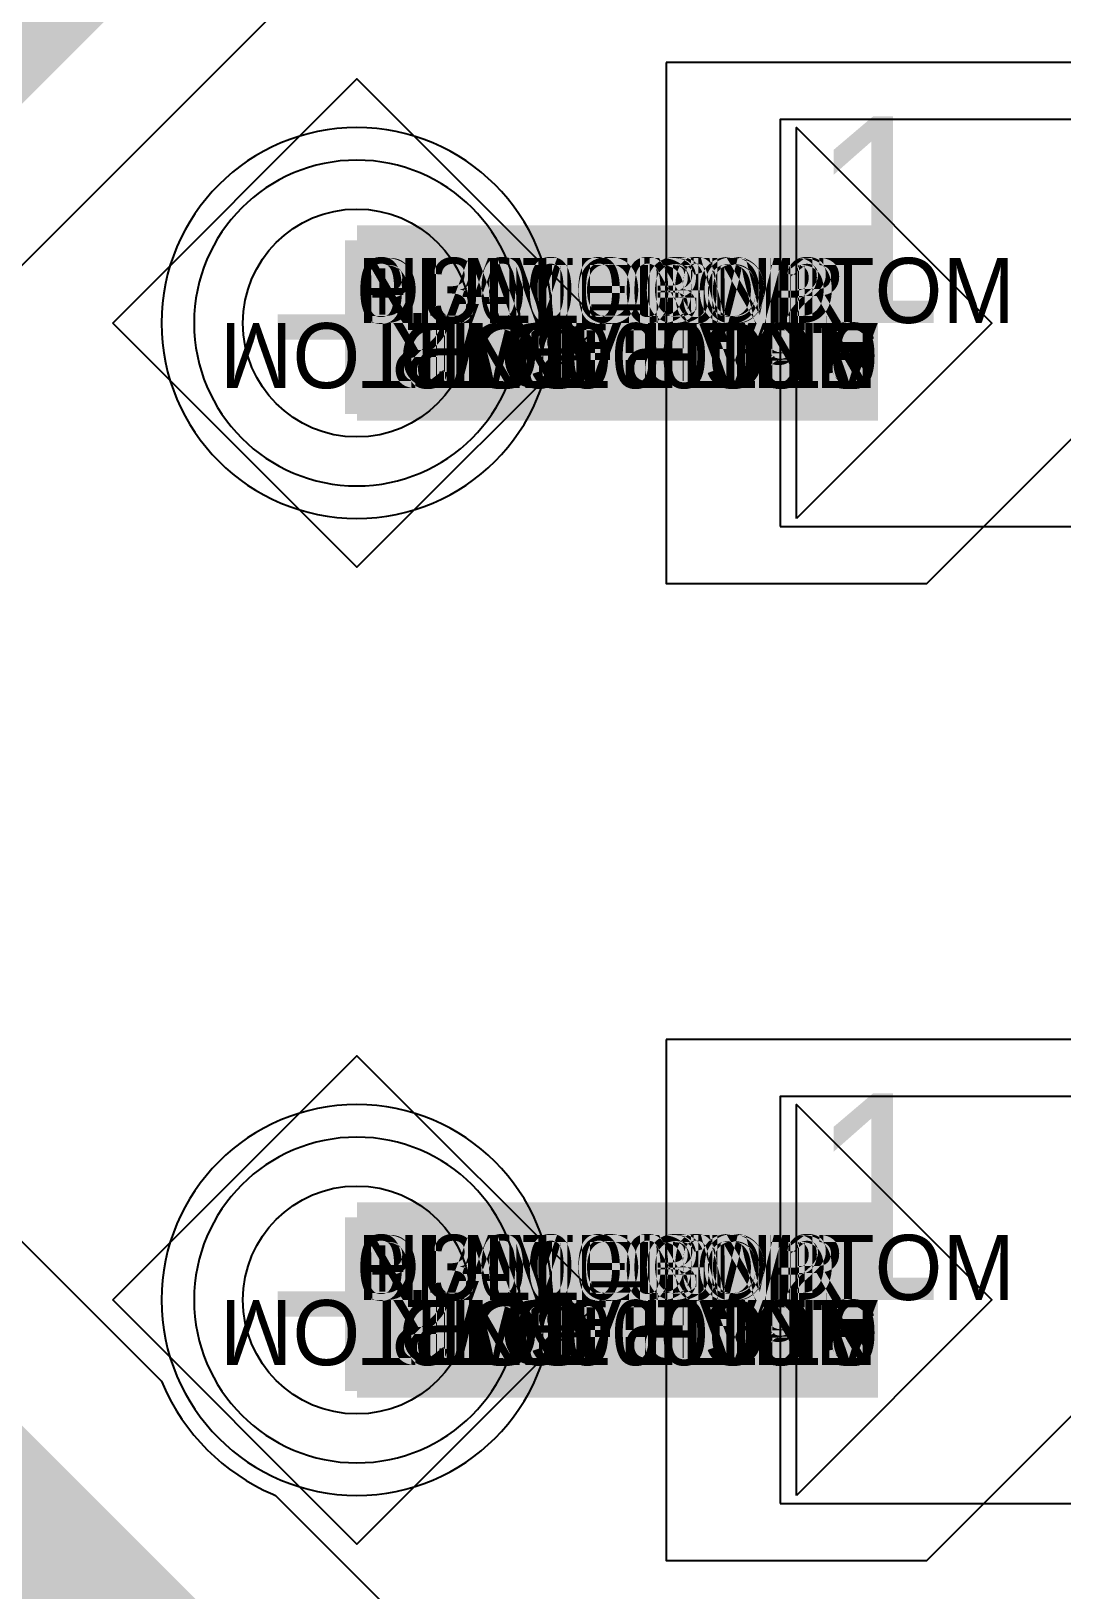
# Model space of a CAD drawing. Extents: x 0 to 323, y 0 to 320.
# Drawn here: x 69.8 to 72.965, y 98.81 to 103.596 of the extents above; entities that cross this region are included whole.
import ezdxf
from ezdxf.enums import TextEntityAlignment as Align

# ---------------------------------------------------------------- set-up
doc = ezdxf.new("R2010")
doc.units = 0
doc.header["$MEASUREMENT"] = 0
doc.layers.get('0').update_dxf_attribs({"linetype": 'CONTINUOUS'})
for name, color, linetype in [('CDN_FIGURES', 7, 'CONTINUOUS'), ('ETCH_BOTTOM', 7, 'CONTINUOUS'), ('ETCH_GND', 3, 'CONTINUOUS'), ('ETCH_INT1', 4, 'CONTINUOUS'), ('ETCH_INT2', 5, 'CONTINUOUS'), ('ETCH_PWR', 6, 'CONTINUOUS'), ('ETCH_TOP', 2, 'CONTINUOUS'), ('MANUFACTURING_NCLEGEND-1-6', 8, 'CONTINUOUS'), ('PACKAGE_GEOMETRY_ASSEMBLY_TOP', 11, 'CONTINUOUS'), ('PACKAGE_GEOMETRY_PIN_NUMBER', 9, 'CONTINUOUS')]:
    doc.layers.add(name, color=color, linetype=linetype)

# ---------------------------------------------------------------- blocks, each defined once
blk = doc.blocks.new('PAD_INFO')
for tag in ['SHAPE_TYPE', 'PAD_HEIGHT', 'PAD_LAYER', 'PAD_TYPE', 'PAD_WIDTH']:
    blk.add_attdef(tag, (0, 0), '', height=0.2)
at = {"flags": 2}
blk.add_attdef('CDN_TYPE', (0, 0), '', height=0.2, dxfattribs=at)
blk = doc.blocks.new('DRILL_INFO')
at = {"flags": 2}
blk.add_attdef('CDN_TYPE', (0, 0), '', height=0.2, dxfattribs=at)
for tag in ['FSHAPE', 'FCHAR', 'DRILL_HEIGHT', 'DIAMETER', 'PLATED', 'DRILL_WIDTH']:
    blk.add_attdef(tag, (0, 0), '', height=0.2)
blk = doc.blocks.new('VIA0700X0300')
at = {"layer": 'ETCH_BOTTOM'}
blk.add_circle((0, 0), 0.35, dxfattribs=at)
at = {"layer": 'ETCH_GND'}
blk.add_circle((0, 0), 0.35, dxfattribs=at)
at = {"layer": 'ETCH_INT1'}
blk.add_circle((0, 0), 0.35, dxfattribs=at)
at = {"layer": 'ETCH_INT2'}
blk.add_circle((0, 0), 0.35, dxfattribs=at)
at = {"layer": 'ETCH_PWR'}
blk.add_circle((0, 0), 0.35, dxfattribs=at)
at = {"layer": 'ETCH_TOP'}
blk.add_circle((0, 0), 0.35, dxfattribs=at)
ref = blk.add_blockref('PAD_INFO', (0, 0))
ref.add_attrib('PAD_LAYER', 'ETCH_TOP', (0, 0), dxfattribs={"height": 0.2})
ref.add_attrib('SHAPE_TYPE', 'NULL', (0, 0), dxfattribs={"height": 0.2})
ref.add_attrib('PAD_TYPE', 'ANTIPAD', (0, 0), dxfattribs={"height": 0.2})
ref.add_attrib('PAD_WIDTH', '0.000000', (0, 0), dxfattribs={"height": 0.2})
ref.add_attrib('PAD_HEIGHT', '0.000000', (0, 0), dxfattribs={"height": 0.2})
ref = blk.add_blockref('PAD_INFO', (0, 0))
ref.add_attrib('PAD_LAYER', 'ETCH_GND', (0, 0), dxfattribs={"height": 0.2})
ref.add_attrib('SHAPE_TYPE', 'NULL', (0, 0), dxfattribs={"height": 0.2})
ref.add_attrib('PAD_TYPE', 'ANTIPAD', (0, 0), dxfattribs={"height": 0.2})
ref.add_attrib('PAD_WIDTH', '0.000000', (0, 0), dxfattribs={"height": 0.2})
ref.add_attrib('PAD_HEIGHT', '0.000000', (0, 0), dxfattribs={"height": 0.2})
ref = blk.add_blockref('PAD_INFO', (0, 0))
ref.add_attrib('PAD_LAYER', 'ETCH_INT1', (0, 0), dxfattribs={"height": 0.2})
ref.add_attrib('SHAPE_TYPE', 'NULL', (0, 0), dxfattribs={"height": 0.2})
ref.add_attrib('PAD_TYPE', 'ANTIPAD', (0, 0), dxfattribs={"height": 0.2})
ref.add_attrib('PAD_WIDTH', '0.000000', (0, 0), dxfattribs={"height": 0.2})
ref.add_attrib('PAD_HEIGHT', '0.000000', (0, 0), dxfattribs={"height": 0.2})
ref = blk.add_blockref('PAD_INFO', (0, 0))
ref.add_attrib('PAD_LAYER', 'ETCH_INT2', (0, 0), dxfattribs={"height": 0.2})
ref.add_attrib('SHAPE_TYPE', 'NULL', (0, 0), dxfattribs={"height": 0.2})
ref.add_attrib('PAD_TYPE', 'ANTIPAD', (0, 0), dxfattribs={"height": 0.2})
ref.add_attrib('PAD_WIDTH', '0.000000', (0, 0), dxfattribs={"height": 0.2})
ref.add_attrib('PAD_HEIGHT', '0.000000', (0, 0), dxfattribs={"height": 0.2})
ref = blk.add_blockref('PAD_INFO', (0, 0))
ref.add_attrib('PAD_LAYER', 'ETCH_PWR', (0, 0), dxfattribs={"height": 0.2})
ref.add_attrib('SHAPE_TYPE', 'NULL', (0, 0), dxfattribs={"height": 0.2})
ref.add_attrib('PAD_TYPE', 'ANTIPAD', (0, 0), dxfattribs={"height": 0.2})
ref.add_attrib('PAD_WIDTH', '0.000000', (0, 0), dxfattribs={"height": 0.2})
ref.add_attrib('PAD_HEIGHT', '0.000000', (0, 0), dxfattribs={"height": 0.2})
ref = blk.add_blockref('PAD_INFO', (0, 0))
ref.add_attrib('PAD_LAYER', 'ETCH_BOTTOM', (0, 0), dxfattribs={"height": 0.2})
ref.add_attrib('SHAPE_TYPE', 'NULL', (0, 0), dxfattribs={"height": 0.2})
ref.add_attrib('PAD_TYPE', 'ANTIPAD', (0, 0), dxfattribs={"height": 0.2})
ref.add_attrib('PAD_WIDTH', '0.000000', (0, 0), dxfattribs={"height": 0.2})
ref.add_attrib('PAD_HEIGHT', '0.000000', (0, 0), dxfattribs={"height": 0.2})
ref = blk.add_blockref('PAD_INFO', (0, 0))
ref.add_attrib('PAD_LAYER', 'ETCH_TOP', (0, 0), dxfattribs={"height": 0.2})
ref.add_attrib('SHAPE_TYPE', 'NULL', (0, 0), dxfattribs={"height": 0.2})
ref.add_attrib('PAD_TYPE', 'THERMAL', (0, 0), dxfattribs={"height": 0.2})
ref.add_attrib('PAD_WIDTH', '0.000000', (0, 0), dxfattribs={"height": 0.2})
ref.add_attrib('PAD_HEIGHT', '0.000000', (0, 0), dxfattribs={"height": 0.2})
ref = blk.add_blockref('PAD_INFO', (0, 0))
ref.add_attrib('PAD_LAYER', 'ETCH_GND', (0, 0), dxfattribs={"height": 0.2})
ref.add_attrib('SHAPE_TYPE', 'NULL', (0, 0), dxfattribs={"height": 0.2})
ref.add_attrib('PAD_TYPE', 'THERMAL', (0, 0), dxfattribs={"height": 0.2})
ref.add_attrib('PAD_WIDTH', '0.000000', (0, 0), dxfattribs={"height": 0.2})
ref.add_attrib('PAD_HEIGHT', '0.000000', (0, 0), dxfattribs={"height": 0.2})
ref = blk.add_blockref('PAD_INFO', (0, 0))
ref.add_attrib('PAD_LAYER', 'ETCH_INT1', (0, 0), dxfattribs={"height": 0.2})
ref.add_attrib('SHAPE_TYPE', 'NULL', (0, 0), dxfattribs={"height": 0.2})
ref.add_attrib('PAD_TYPE', 'THERMAL', (0, 0), dxfattribs={"height": 0.2})
ref.add_attrib('PAD_WIDTH', '0.000000', (0, 0), dxfattribs={"height": 0.2})
ref.add_attrib('PAD_HEIGHT', '0.000000', (0, 0), dxfattribs={"height": 0.2})
ref = blk.add_blockref('PAD_INFO', (0, 0))
ref.add_attrib('PAD_LAYER', 'ETCH_INT2', (0, 0), dxfattribs={"height": 0.2})
ref.add_attrib('SHAPE_TYPE', 'NULL', (0, 0), dxfattribs={"height": 0.2})
ref.add_attrib('PAD_TYPE', 'THERMAL', (0, 0), dxfattribs={"height": 0.2})
ref.add_attrib('PAD_WIDTH', '0.000000', (0, 0), dxfattribs={"height": 0.2})
ref.add_attrib('PAD_HEIGHT', '0.000000', (0, 0), dxfattribs={"height": 0.2})
ref = blk.add_blockref('PAD_INFO', (0, 0))
ref.add_attrib('PAD_LAYER', 'ETCH_PWR', (0, 0), dxfattribs={"height": 0.2})
ref.add_attrib('SHAPE_TYPE', 'NULL', (0, 0), dxfattribs={"height": 0.2})
ref.add_attrib('PAD_TYPE', 'THERMAL', (0, 0), dxfattribs={"height": 0.2})
ref.add_attrib('PAD_WIDTH', '0.000000', (0, 0), dxfattribs={"height": 0.2})
ref.add_attrib('PAD_HEIGHT', '0.000000', (0, 0), dxfattribs={"height": 0.2})
ref = blk.add_blockref('PAD_INFO', (0, 0))
ref.add_attrib('PAD_LAYER', 'ETCH_BOTTOM', (0, 0), dxfattribs={"height": 0.2})
ref.add_attrib('SHAPE_TYPE', 'NULL', (0, 0), dxfattribs={"height": 0.2})
ref.add_attrib('PAD_TYPE', 'THERMAL', (0, 0), dxfattribs={"height": 0.2})
ref.add_attrib('PAD_WIDTH', '0.000000', (0, 0), dxfattribs={"height": 0.2})
ref.add_attrib('PAD_HEIGHT', '0.000000', (0, 0), dxfattribs={"height": 0.2})
ref = blk.add_blockref('PAD_INFO', (0, 0))
ref.add_attrib('PAD_LAYER', 'ETCH_TOP', (0, 0), dxfattribs={"height": 0.2})
ref.add_attrib('SHAPE_TYPE', 'CIRCLE', (0, 0), dxfattribs={"height": 0.2})
ref.add_attrib('PAD_TYPE', 'REGULAR', (0, 0), dxfattribs={"height": 0.2})
ref.add_attrib('PAD_WIDTH', '0.700000', (0, 0), dxfattribs={"height": 0.2})
ref.add_attrib('PAD_HEIGHT', '0.700000', (0, 0), dxfattribs={"height": 0.2})
ref = blk.add_blockref('PAD_INFO', (0, 0))
ref.add_attrib('PAD_LAYER', 'ETCH_GND', (0, 0), dxfattribs={"height": 0.2})
ref.add_attrib('SHAPE_TYPE', 'CIRCLE', (0, 0), dxfattribs={"height": 0.2})
ref.add_attrib('PAD_TYPE', 'REGULAR', (0, 0), dxfattribs={"height": 0.2})
ref.add_attrib('PAD_WIDTH', '0.700000', (0, 0), dxfattribs={"height": 0.2})
ref.add_attrib('PAD_HEIGHT', '0.700000', (0, 0), dxfattribs={"height": 0.2})
ref = blk.add_blockref('PAD_INFO', (0, 0))
ref.add_attrib('PAD_LAYER', 'ETCH_INT1', (0, 0), dxfattribs={"height": 0.2})
ref.add_attrib('SHAPE_TYPE', 'CIRCLE', (0, 0), dxfattribs={"height": 0.2})
ref.add_attrib('PAD_TYPE', 'REGULAR', (0, 0), dxfattribs={"height": 0.2})
ref.add_attrib('PAD_WIDTH', '0.700000', (0, 0), dxfattribs={"height": 0.2})
ref.add_attrib('PAD_HEIGHT', '0.700000', (0, 0), dxfattribs={"height": 0.2})
ref = blk.add_blockref('PAD_INFO', (0, 0))
ref.add_attrib('PAD_LAYER', 'ETCH_INT2', (0, 0), dxfattribs={"height": 0.2})
ref.add_attrib('SHAPE_TYPE', 'CIRCLE', (0, 0), dxfattribs={"height": 0.2})
ref.add_attrib('PAD_TYPE', 'REGULAR', (0, 0), dxfattribs={"height": 0.2})
ref.add_attrib('PAD_WIDTH', '0.700000', (0, 0), dxfattribs={"height": 0.2})
ref.add_attrib('PAD_HEIGHT', '0.700000', (0, 0), dxfattribs={"height": 0.2})
ref = blk.add_blockref('PAD_INFO', (0, 0))
ref.add_attrib('PAD_LAYER', 'ETCH_PWR', (0, 0), dxfattribs={"height": 0.2})
ref.add_attrib('SHAPE_TYPE', 'CIRCLE', (0, 0), dxfattribs={"height": 0.2})
ref.add_attrib('PAD_TYPE', 'REGULAR', (0, 0), dxfattribs={"height": 0.2})
ref.add_attrib('PAD_WIDTH', '0.700000', (0, 0), dxfattribs={"height": 0.2})
ref.add_attrib('PAD_HEIGHT', '0.700000', (0, 0), dxfattribs={"height": 0.2})
ref = blk.add_blockref('PAD_INFO', (0, 0))
ref.add_attrib('PAD_LAYER', 'ETCH_BOTTOM', (0, 0), dxfattribs={"height": 0.2})
ref.add_attrib('SHAPE_TYPE', 'CIRCLE', (0, 0), dxfattribs={"height": 0.2})
ref.add_attrib('PAD_TYPE', 'REGULAR', (0, 0), dxfattribs={"height": 0.2})
ref.add_attrib('PAD_WIDTH', '0.700000', (0, 0), dxfattribs={"height": 0.2})
ref.add_attrib('PAD_HEIGHT', '0.700000', (0, 0), dxfattribs={"height": 0.2})
ref = blk.add_blockref('DRILL_INFO', (0, 0))
ref.add_attrib('DIAMETER', '0.300000', (0, 0), dxfattribs={"height": 0.2})
ref.add_attrib('PLATED', 'PLATED', (0, 0), dxfattribs={"height": 0.2})
ref.add_attrib('FSHAPE', 'DIAMOND', (0, 0), dxfattribs={"height": 0.2})
ref.add_attrib('FCHAR', '+', (0, 0), dxfattribs={"height": 0.2})
ref.add_attrib('DRILL_WIDTH', '1.500000', (0, 0), dxfattribs={"height": 0.2})
ref.add_attrib('DRILL_HEIGHT', '1.500000', (0, 0), dxfattribs={"height": 0.2})
for tag in ['CDN_TYPE', 'PIN']:
    blk.add_attdef(tag, (0, 0), '', height=0.2)
at = {"flags": 2}
for tag in ['PSTKNAME', 'BBV']:
    blk.add_attdef(tag, (0, 0), '', height=0.2, dxfattribs=at)
blk = doc.blocks.new('FIGURE_DIAMOND')
at = {"layer": 'CDN_FIGURES'}
blk.add_lwpolyline([(-0.5, 0), (0, 0.5), (0.5, 0), (0, -0.5)], close=True, dxfattribs=at)
blk = doc.blocks.new('RC1300X1600TS_VD')
at = {"layer": 'ETCH_TOP'}
blk.add_lwpolyline([(0.65, -0.8), (0.65, 0.8), (-0.15, 0.8), (-0.65, 0.3), (-0.65, -0.8)], close=True, dxfattribs=at)
ref = blk.add_blockref('PAD_INFO', (0, 0))
ref.add_attrib('PAD_LAYER', 'ETCH_TOP', (0, 0), dxfattribs={"height": 0.2})
ref.add_attrib('SHAPE_TYPE', 'NULL', (0, 0), dxfattribs={"height": 0.2})
ref.add_attrib('PAD_TYPE', 'ANTIPAD', (0, 0), dxfattribs={"height": 0.2})
ref.add_attrib('PAD_WIDTH', '0.000000', (0, 0), dxfattribs={"height": 0.2})
ref.add_attrib('PAD_HEIGHT', '0.000000', (0, 0), dxfattribs={"height": 0.2})
ref = blk.add_blockref('PAD_INFO', (0, 0))
ref.add_attrib('PAD_LAYER', 'ETCH_GND', (0, 0), dxfattribs={"height": 0.2})
ref.add_attrib('SHAPE_TYPE', 'NULL', (0, 0), dxfattribs={"height": 0.2})
ref.add_attrib('PAD_TYPE', 'ANTIPAD', (0, 0), dxfattribs={"height": 0.2})
ref.add_attrib('PAD_WIDTH', '0.000000', (0, 0), dxfattribs={"height": 0.2})
ref.add_attrib('PAD_HEIGHT', '0.000000', (0, 0), dxfattribs={"height": 0.2})
ref = blk.add_blockref('PAD_INFO', (0, 0))
ref.add_attrib('PAD_LAYER', 'ETCH_INT1', (0, 0), dxfattribs={"height": 0.2})
ref.add_attrib('SHAPE_TYPE', 'NULL', (0, 0), dxfattribs={"height": 0.2})
ref.add_attrib('PAD_TYPE', 'ANTIPAD', (0, 0), dxfattribs={"height": 0.2})
ref.add_attrib('PAD_WIDTH', '0.000000', (0, 0), dxfattribs={"height": 0.2})
ref.add_attrib('PAD_HEIGHT', '0.000000', (0, 0), dxfattribs={"height": 0.2})
ref = blk.add_blockref('PAD_INFO', (0, 0))
ref.add_attrib('PAD_LAYER', 'ETCH_INT2', (0, 0), dxfattribs={"height": 0.2})
ref.add_attrib('SHAPE_TYPE', 'NULL', (0, 0), dxfattribs={"height": 0.2})
ref.add_attrib('PAD_TYPE', 'ANTIPAD', (0, 0), dxfattribs={"height": 0.2})
ref.add_attrib('PAD_WIDTH', '0.000000', (0, 0), dxfattribs={"height": 0.2})
ref.add_attrib('PAD_HEIGHT', '0.000000', (0, 0), dxfattribs={"height": 0.2})
ref = blk.add_blockref('PAD_INFO', (0, 0))
ref.add_attrib('PAD_LAYER', 'ETCH_PWR', (0, 0), dxfattribs={"height": 0.2})
ref.add_attrib('SHAPE_TYPE', 'NULL', (0, 0), dxfattribs={"height": 0.2})
ref.add_attrib('PAD_TYPE', 'ANTIPAD', (0, 0), dxfattribs={"height": 0.2})
ref.add_attrib('PAD_WIDTH', '0.000000', (0, 0), dxfattribs={"height": 0.2})
ref.add_attrib('PAD_HEIGHT', '0.000000', (0, 0), dxfattribs={"height": 0.2})
ref = blk.add_blockref('PAD_INFO', (0, 0))
ref.add_attrib('PAD_LAYER', 'ETCH_BOTTOM', (0, 0), dxfattribs={"height": 0.2})
ref.add_attrib('SHAPE_TYPE', 'NULL', (0, 0), dxfattribs={"height": 0.2})
ref.add_attrib('PAD_TYPE', 'ANTIPAD', (0, 0), dxfattribs={"height": 0.2})
ref.add_attrib('PAD_WIDTH', '0.000000', (0, 0), dxfattribs={"height": 0.2})
ref.add_attrib('PAD_HEIGHT', '0.000000', (0, 0), dxfattribs={"height": 0.2})
ref = blk.add_blockref('PAD_INFO', (0, 0))
ref.add_attrib('PAD_LAYER', 'ETCH_TOP', (0, 0), dxfattribs={"height": 0.2})
ref.add_attrib('SHAPE_TYPE', 'NULL', (0, 0), dxfattribs={"height": 0.2})
ref.add_attrib('PAD_TYPE', 'THERMAL', (0, 0), dxfattribs={"height": 0.2})
ref.add_attrib('PAD_WIDTH', '0.000000', (0, 0), dxfattribs={"height": 0.2})
ref.add_attrib('PAD_HEIGHT', '0.000000', (0, 0), dxfattribs={"height": 0.2})
ref = blk.add_blockref('PAD_INFO', (0, 0))
ref.add_attrib('PAD_LAYER', 'ETCH_GND', (0, 0), dxfattribs={"height": 0.2})
ref.add_attrib('SHAPE_TYPE', 'NULL', (0, 0), dxfattribs={"height": 0.2})
ref.add_attrib('PAD_TYPE', 'THERMAL', (0, 0), dxfattribs={"height": 0.2})
ref.add_attrib('PAD_WIDTH', '0.000000', (0, 0), dxfattribs={"height": 0.2})
ref.add_attrib('PAD_HEIGHT', '0.000000', (0, 0), dxfattribs={"height": 0.2})
ref = blk.add_blockref('PAD_INFO', (0, 0))
ref.add_attrib('PAD_LAYER', 'ETCH_INT1', (0, 0), dxfattribs={"height": 0.2})
ref.add_attrib('SHAPE_TYPE', 'NULL', (0, 0), dxfattribs={"height": 0.2})
ref.add_attrib('PAD_TYPE', 'THERMAL', (0, 0), dxfattribs={"height": 0.2})
ref.add_attrib('PAD_WIDTH', '0.000000', (0, 0), dxfattribs={"height": 0.2})
ref.add_attrib('PAD_HEIGHT', '0.000000', (0, 0), dxfattribs={"height": 0.2})
ref = blk.add_blockref('PAD_INFO', (0, 0))
ref.add_attrib('PAD_LAYER', 'ETCH_INT2', (0, 0), dxfattribs={"height": 0.2})
ref.add_attrib('SHAPE_TYPE', 'NULL', (0, 0), dxfattribs={"height": 0.2})
ref.add_attrib('PAD_TYPE', 'THERMAL', (0, 0), dxfattribs={"height": 0.2})
ref.add_attrib('PAD_WIDTH', '0.000000', (0, 0), dxfattribs={"height": 0.2})
ref.add_attrib('PAD_HEIGHT', '0.000000', (0, 0), dxfattribs={"height": 0.2})
ref = blk.add_blockref('PAD_INFO', (0, 0))
ref.add_attrib('PAD_LAYER', 'ETCH_PWR', (0, 0), dxfattribs={"height": 0.2})
ref.add_attrib('SHAPE_TYPE', 'NULL', (0, 0), dxfattribs={"height": 0.2})
ref.add_attrib('PAD_TYPE', 'THERMAL', (0, 0), dxfattribs={"height": 0.2})
ref.add_attrib('PAD_WIDTH', '0.000000', (0, 0), dxfattribs={"height": 0.2})
ref.add_attrib('PAD_HEIGHT', '0.000000', (0, 0), dxfattribs={"height": 0.2})
ref = blk.add_blockref('PAD_INFO', (0, 0))
ref.add_attrib('PAD_LAYER', 'ETCH_BOTTOM', (0, 0), dxfattribs={"height": 0.2})
ref.add_attrib('SHAPE_TYPE', 'NULL', (0, 0), dxfattribs={"height": 0.2})
ref.add_attrib('PAD_TYPE', 'THERMAL', (0, 0), dxfattribs={"height": 0.2})
ref.add_attrib('PAD_WIDTH', '0.000000', (0, 0), dxfattribs={"height": 0.2})
ref.add_attrib('PAD_HEIGHT', '0.000000', (0, 0), dxfattribs={"height": 0.2})
ref = blk.add_blockref('PAD_INFO', (0, 0))
ref.add_attrib('PAD_LAYER', 'ETCH_GND', (0, 0), dxfattribs={"height": 0.2})
ref.add_attrib('SHAPE_TYPE', 'NULL', (0, 0), dxfattribs={"height": 0.2})
ref.add_attrib('PAD_TYPE', 'REGULAR', (0, 0), dxfattribs={"height": 0.2})
ref.add_attrib('PAD_WIDTH', '0.000000', (0, 0), dxfattribs={"height": 0.2})
ref.add_attrib('PAD_HEIGHT', '0.000000', (0, 0), dxfattribs={"height": 0.2})
ref = blk.add_blockref('PAD_INFO', (0, 0))
ref.add_attrib('PAD_LAYER', 'ETCH_INT1', (0, 0), dxfattribs={"height": 0.2})
ref.add_attrib('SHAPE_TYPE', 'NULL', (0, 0), dxfattribs={"height": 0.2})
ref.add_attrib('PAD_TYPE', 'REGULAR', (0, 0), dxfattribs={"height": 0.2})
ref.add_attrib('PAD_WIDTH', '0.000000', (0, 0), dxfattribs={"height": 0.2})
ref.add_attrib('PAD_HEIGHT', '0.000000', (0, 0), dxfattribs={"height": 0.2})
ref = blk.add_blockref('PAD_INFO', (0, 0))
ref.add_attrib('PAD_LAYER', 'ETCH_INT2', (0, 0), dxfattribs={"height": 0.2})
ref.add_attrib('SHAPE_TYPE', 'NULL', (0, 0), dxfattribs={"height": 0.2})
ref.add_attrib('PAD_TYPE', 'REGULAR', (0, 0), dxfattribs={"height": 0.2})
ref.add_attrib('PAD_WIDTH', '0.000000', (0, 0), dxfattribs={"height": 0.2})
ref.add_attrib('PAD_HEIGHT', '0.000000', (0, 0), dxfattribs={"height": 0.2})
ref = blk.add_blockref('PAD_INFO', (0, 0))
ref.add_attrib('PAD_LAYER', 'ETCH_PWR', (0, 0), dxfattribs={"height": 0.2})
ref.add_attrib('SHAPE_TYPE', 'NULL', (0, 0), dxfattribs={"height": 0.2})
ref.add_attrib('PAD_TYPE', 'REGULAR', (0, 0), dxfattribs={"height": 0.2})
ref.add_attrib('PAD_WIDTH', '0.000000', (0, 0), dxfattribs={"height": 0.2})
ref.add_attrib('PAD_HEIGHT', '0.000000', (0, 0), dxfattribs={"height": 0.2})
ref = blk.add_blockref('PAD_INFO', (0, 0))
ref.add_attrib('PAD_LAYER', 'ETCH_BOTTOM', (0, 0), dxfattribs={"height": 0.2})
ref.add_attrib('SHAPE_TYPE', 'NULL', (0, 0), dxfattribs={"height": 0.2})
ref.add_attrib('PAD_TYPE', 'REGULAR', (0, 0), dxfattribs={"height": 0.2})
ref.add_attrib('PAD_WIDTH', '0.000000', (0, 0), dxfattribs={"height": 0.2})
ref.add_attrib('PAD_HEIGHT', '0.000000', (0, 0), dxfattribs={"height": 0.2})
ref = blk.add_blockref('DRILL_INFO', (0, 0))
ref.add_attrib('DIAMETER', '0.000000', (0, 0), dxfattribs={"height": 0.2})
ref.add_attrib('PLATED', 'PLATED', (0, 0), dxfattribs={"height": 0.2})
ref.add_attrib('FSHAPE', 'NULL', (0, 0), dxfattribs={"height": 0.2})
ref.add_attrib('DRILL_WIDTH', '0.000000', (0, 0), dxfattribs={"height": 0.2})
ref.add_attrib('DRILL_HEIGHT', '0.000000', (0, 0), dxfattribs={"height": 0.2})
ref = blk.add_blockref('PAD_INFO', (0, 0))
ref.add_attrib('PAD_LAYER', 'ETCH_TOP', (0, 0), dxfattribs={"height": 0.2})
ref.add_attrib('SHAPE_TYPE', 'SHAPE', (0, 0), dxfattribs={"height": 0.2})
ref.add_attrib('PAD_TYPE', 'REGULAR', (0, 0), dxfattribs={"height": 0.2})
ref.add_attrib('PAD_WIDTH', '1.300000', (0, 0), dxfattribs={"height": 0.2})
ref.add_attrib('PAD_HEIGHT', '1.600000', (0, 0), dxfattribs={"height": 0.2})
for tag in ['CDN_TYPE', 'PIN']:
    blk.add_attdef(tag, (0, 0), '', height=0.2)
at = {"flags": 2}
for tag in ['PSTKNAME', 'BBV']:
    blk.add_attdef(tag, (0, 0), '', height=0.2, dxfattribs=at)
blk = doc.blocks.new('F330')
at = {"layer": 'PACKAGE_GEOMETRY_ASSEMBLY_TOP'}
for points in [[(-1.15, -0.625), (1.15, -0.625), (1.15, 0.625), (-1.15, 0.625)], [(-1.1, -0.6), (-1.1, 0.6), (-0.5, 0)]]:
    blk.add_lwpolyline(points, close=True, dxfattribs=at)
at = {"layer": 'ETCH_TOP'}
ref = blk.add_blockref('RC1300X1600TS_VD', (-0.85, 0), dxfattribs=dict(at, rotation=180))
ref.add_attrib('CDN_TYPE', 'PIN', (0, 0), dxfattribs={"height": 0.2})
ref.add_attrib('PIN', '1', (0, 0), dxfattribs={"height": 0.2})
at = {"flags": 2}
for tag in ['SYMBOL_TYPE', 'CDN_TYPE', 'REFDES']:
    blk.add_attdef(tag, (0, 0), '', height=0.2, dxfattribs=at)

msp = doc.modelspace()

# ---------------------------------------------------------------- linework, layer by layer
at = {"layer": 'ETCH_BOTTOM'}
for points, format in [([(78.25, 104.55, 0.3, 0.3, 0), (70.7364, 104.55, 0.3, 0.3, 0), (66.4364, 100.25, 0.3, 0.3, 0), (54.7943, 100.25, 0.3, 0.3, 0), (47.5443, 107.5, 0.3, 0.3, 0), (45.0443, 107.5, 0.3, 0.3, 0), (42, 110.5443, 0.3, 0.3, 0), (42, 111.6693, 0.3, 0.3, 0), (40.7693, 112.9, 0.3, 0.3, 0), (37.0807, 112.9, 0.3, 0.3, 0), (32.25, 108.0693, 0.3, 0.3, 0), (32.25, 89.85, 0.3, 0.3, 0), (27.8, 85.4, 0.3, 0.3, 0)], "xyseb"), ([(54.5872, 99.7499), (66.6435, 99.7499), (70.9435, 104.0499), (77.918, 104.0499), (77.9304, 104.0421, 0.159036), (78.2915, 103.9513, -0.434609), (78.3999, 103.8502), (78.3999, 102.0571), (78.0631, 101.7204), (78.0522, 101.7166, 1.792656), (78.8451, 101.073), (78.8474, 101.0901), (79.4001, 101.6429), (79.4001, 105.0264), (78.7264, 105.7001), (70.5429, 105.7001), (66.0429, 101.2001), (55.9498, 101.2001, -0.434609)], "xyb")]:
    msp.add_lwpolyline(points, format=format, dxfattribs=at)
for points in [[(70.8, 103.3001, 1), (70.8, 102.0999, 1)], [(70.8, 100.3001, 1), (70.8, 99.0999, 1)]]:
    msp.add_lwpolyline(points, format="xyb", close=True, dxfattribs=at)
at = {"layer": 'ETCH_GND'}
for points in [[(71.3001, 102.7, 1), (70.2999, 102.7, 1)], [(71.3001, 99.7, 1), (70.2999, 99.7, 1)]]:
    msp.add_lwpolyline(points, format="xyb", close=True, dxfattribs=at)
at = {"layer": 'ETCH_INT1'}
for points in [[(71.4001, 102.7, 1), (70.1999, 102.7, 1)], [(71.4001, 99.7, 1), (70.1999, 99.7, 1)]]:
    msp.add_lwpolyline(points, format="xyb", close=True, dxfattribs=at)
at = {"layer": 'ETCH_INT2'}
for points in [[(71.3001, 102.7, 1), (70.2999, 102.7, 1)], [(71.3001, 99.7, 1), (70.2999, 99.7, 1)]]:
    msp.add_lwpolyline(points, format="xyb", close=True, dxfattribs=at)
at = {"layer": 'ETCH_TOP'}
for points, format in [([(72.4, 102.7, 0.6, 0.6, 0), (70.8, 102.7, 0.6, 0.6, 0)], "xyseb"), ([(70.15, 98.37, 0.8, 0.8, 0), (66.42, 102.1, 0.8, 0.8, 0)], "xyseb"), ([(68.1, 101.55), (70.1997, 99.4503), (70.2035, 99.4415, 0.190489), (70.5415, 99.1035), (70.5503, 99.0997), (71.3, 98.35)], "xyb"), ([(72.4, 99.7, 0.6, 0.6, 0), (70.8, 99.7, 0.6, 0.6, 0)], "xyseb")]:
    msp.add_lwpolyline(points, format=format, dxfattribs=at)

# ---------------------------------------------------------------- block references
for p in [(73.25, 102.7), (73.25, 99.7)]:
    msp.add_blockref('F330', p)
for p in [(70.8, 102.7), (70.8, 99.7)]:
    msp.add_blockref('VIA0700X0300', p, dxfattribs=at)
at = {"layer": 'MANUFACTURING_NCLEGEND-1-6', "xscale": 1.5, "yscale": 1.5}
for p in [(70.8, 102.7), (70.8, 99.7)]:
    msp.add_blockref('FIGURE_DIAMOND', p, dxfattribs=at)

# ---------------------------------------------------------------- texts
at = {"layer": 'MANUFACTURING_NCLEGEND-1-6'}
for p in [(70.8, 102.7), (70.8, 99.7)]:
    msp.add_text('+', height=0.75, dxfattribs=at).set_placement(p, align=Align.MIDDLE_CENTER)
at = {"layer": 'PACKAGE_GEOMETRY_PIN_NUMBER', "width": 0.88}
for p in [(72.4, 102.7), (72.4, 99.7)]:
    msp.add_text('1', height=0.635, dxfattribs=at).set_placement(p, align=Align.CENTER)

doc.saveas('drawing.dxf')
